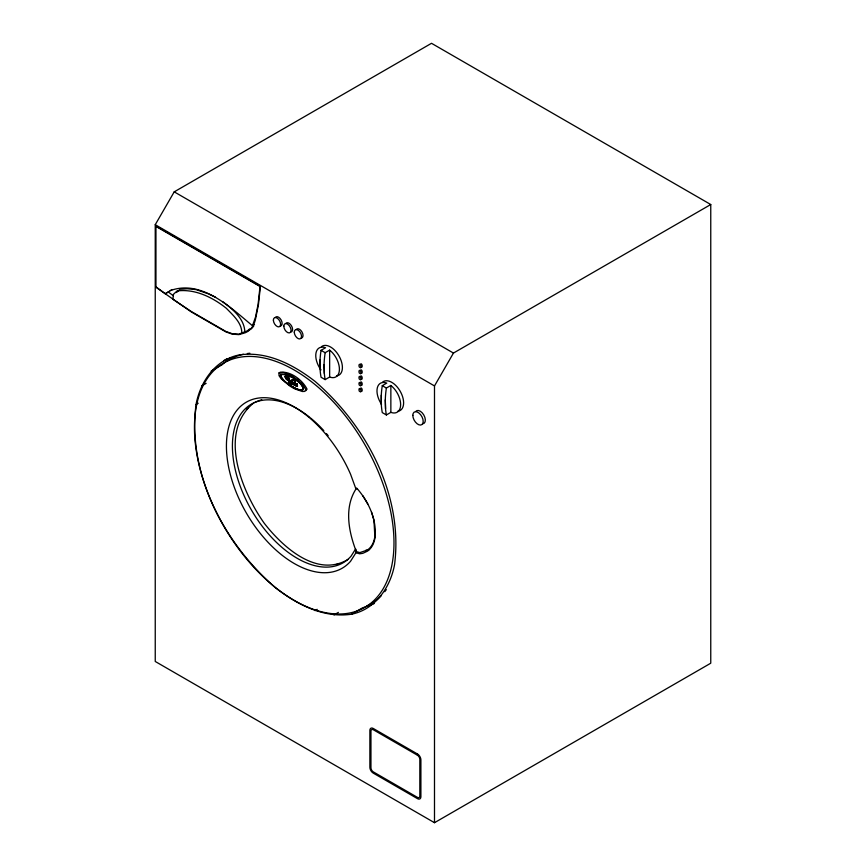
<?xml version="1.0" encoding="UTF-8"?>
<svg xmlns="http://www.w3.org/2000/svg" width="866" height="866" viewBox="0 0 866 866"><rect width="100%" height="100%" fill="white"/><g stroke="black" fill="none" stroke-linecap="round" stroke-linejoin="round"><path stroke-width="1.3" d="M324.068 364.532L324.317 373.398A86.448 49.914 -60 0 0 325.161 379.611L329.643 377.024A16.725 9.656 60 0 0 339.418 369.219A16.725 9.656 60 0 0 329.643 350.124L325.161 352.711A86.448 49.914 -60 0 0 324.068 364.532L324.317 373.398M385.294 399.875L385.543 408.741A86.448 49.914 -60 0 0 386.377 414.955L390.858 412.368A16.725 9.656 60 0 0 400.633 404.563A16.725 9.656 60 0 0 390.858 385.467L386.377 388.055A86.448 49.914 -60 0 0 385.294 399.875L385.543 408.741M296.616 384.504L296.031 383.725L295.901 384.915M320.983 369.901A16.725 9.656 60 0 1 316.014 352.873A16.725 9.656 60 0 1 325.529 347.753L321.048 350.34A86.448 49.914 -60 0 0 320.052 359.855L320.052 368.873A86.448 49.914 -60 0 0 321.048 377.24L325.161 379.611M381.527 404.292A16.725 9.656 60 0 1 377.327 387.806A16.725 9.656 60 0 1 386.756 383.097L382.274 385.684A86.448 49.914 -60 0 0 381.278 395.199L381.278 404.216A86.448 49.914 -60 0 0 382.274 412.584L386.377 414.955M290.002 381.787L290.868 382.458M293.444 382.653C289.774 387.275 287.339 381.441 290.424 380.466L290.467 381.776M293.65 383.032L293.888 382.869A20.936 12.092 60 0 0 295.111 381.938C298.64 374.199 280.736 386.701 292.567 383.584C293.65 383.129 296.605 381.278 295.295 379.838C293.574 379.416 288.573 381.787 291.225 380.932C293.996 378.366 297.125 381.69 293 383.183M295.577 385.619C296.973 385.792 293.726 384.103 294.083 384.915M294.884 385.045L296.984 386.431M320.052 359.855L320.052 368.873M381.278 395.199L381.278 404.216M296.876 385.976L296.702 385.911M291.106 383.032L290.814 382.491L291.799 382.978M296.367 385.933L296.692 385.835M288.865 380.683L289.103 380.077M290.922 382.924L291.885 383.216L291.008 382.837M289.948 382.339L290.565 382.653L290.77 380.802M293.996 383.302L294.548 382.826M196.041 404.487C187.153 473.983 223.958 543.177 275.55 587.808C297.027 604.436 323.527 618.389 351.52 614.211C375.324 609.426 390.35 587.429 394.55 564.697C403.437 495.19 366.632 425.996 315.04 381.376C293.563 364.738 267.064 350.784 239.07 354.963C215.266 359.747 200.241 381.744 196.041 404.487L198.206 403.231M288.356 380.553L291.387 382.382M291.907 382.447L292.502 383.097L291.712 380.769L292.362 381.018M293.173 383.887L292.719 383.508M296.789 385.63L296.832 383.606L297.525 386.052L296.984 385.381M290.446 382.198L289.948 381.809L290.207 382.393M287.523 378.301L287.62 379.557L287.88 378.431L288.865 379.005L288.822 380.824M294.711 384.85L295.609 385.565M295.252 384.796L295.566 385.305M302.916 389.711C304.302 376.981 265.602 365.82 287.761 383.952M356.316 550.018L355.937 552.757L350.578 561.244A95.866 55.348 60 0 1 249.516 518.258A95.866 55.348 60 0 1 249.516 400.557A95.866 55.348 60 0 1 350.578 474.265L355.688 488.262L356.814 488.197C368.548 501.641 376.818 519.124 375.075 537.321A42.402 24.486 60 0 1 367.455 551.166L362.8 553.331L359.682 553.807L355.937 552.757M296.161 380.715L295.945 379.709M355.688 488.262L356.76 488.597M302.97 389.429L303.111 388.834M295.62 383.638L296.334 385.283M286.884 377.424L286.375 377.836L287.49 378.117L285.877 377.186L287.913 378.29L286.722 376.786L288.475 377.944L287.469 377.728M170.212 290.608C201.659 279.198 230.194 307.235 252.471 325.735L255.535 317.021L258.09 304.356L260.027 286.505L155.956 226.427M287.934 378.81C280.811 375.389 289.991 377.468 287.999 378.637M280.941 374.437L280.941 376.753L284.611 381.332M280.227 375.617L280.53 374.935M279.718 373.354L280.14 372.218C290.695 371.124 302.418 379.893 307.04 389.126L305.709 390.772M286.44 377.879L286.657 378.994L286.386 377.901M287.198 377.89C283.399 375.162 288.172 382.794 288.281 378.669M294.061 384.688L293.888 384.039L294.841 384.753M360.234 364.337L361.187 363.796L361.858 364.499A3.031 1.754 60 0 1 361.858 367.141L361.187 367.076M360.234 370.377L361.187 369.825L361.858 370.54A3.031 1.754 60 0 1 361.858 373.181L361.187 373.105M360.234 376.407L361.187 375.866L361.858 376.569A3.031 1.754 60 0 1 361.858 379.211L361.187 379.146M360.234 382.447L361.187 381.895L361.858 382.61A3.031 1.754 60 0 1 361.858 385.251L361.187 385.175M360.234 388.477L361.187 387.936L361.858 388.639A3.031 1.754 60 0 1 361.858 391.28L361.187 391.215M294.884 384.515L295.274 383.67M155.241 224.705L174.218 191.851L431.506 43.3L710.759 204.528L710.759 663.204L434.494 822.7L155.241 661.472L155.241 224.705L434.494 385.933L434.494 822.7M434.494 385.933L453.459 353.068L710.759 204.528M254.377 402.409C216.987 431.874 242.015 491.845 264.195 523.183C282.424 546.695 316.74 578.098 348.013 559.447M355.666 548.882L351.066 556.156A91.623 52.902 60 0 1 240.055 485.761A91.623 52.902 60 0 1 297.2 408.676M294.808 384.223L295.046 384.482M293.855 383.595L293.249 383.584M176.512 292.513L180.074 289.212L187.37 288.768L196.127 289.623L207.916 293.661M253.727 326.071L251.995 328.138L247.914 330.606L238.691 334.157L232.164 333.681L225.831 331.44L191.332 311.533L172.821 299.235L173.525 294.234L177.086 290.944C195.088 288.649 212.614 297.309 226.351 308.296C232.965 315.181 242.036 322.921 241.809 333.248M287.079 377.175L287.75 377.554L287.101 377.262M294.18 382.859L294.104 383.79M291.528 380.434C286.451 382.534 290.446 386.182 294.083 382.458M230.724 357.582L222.01 364.813L211.152 371.081M293.444 383.14C298.705 380.077 291.16 379.048 290.316 381.213M293.109 382.339L293.834 382.685L293.412 383.714M290.262 381.408L290.954 380.769M155.956 286.841L165.287 293.726L172.215 289.515M281.266 374.253L286.668 374.718L294.548 378.81M290.695 380.921L291.528 381.062M290.218 381.224L291.712 380.542M290.662 381.181C286.202 383.768 291.377 384.688 293.368 383.357M165.287 293.726L168.275 291.994L173.243 295.663M252.471 325.735L254.463 324.588M247.914 330.606L250.891 328.885L248.401 329.61M223.731 360.635L226.989 358.762M201.8 385.89L206.14 383.378M287.469 378.258L286.419 377.803L287.198 377.836M288.865 379.005L287.826 378.464M288.281 380.65L288.389 378.864M290.381 380.499L290.391 381.722M292.665 382.068L293.109 383.811M291.712 382.696L291.777 380.834M246.312 409.098L248.304 407.951M294.299 385.034L294.375 384.461M297.384 383.984L296.789 383.638M295.49 385.11L296.042 385.424M284.578 381.386L295.263 388.455L300.426 390.144L302.808 389.386L301.487 390.155L297.374 389.321L288.281 384.342M336.181 564.751L338.173 563.604M315.04 610.606L317.216 609.35M334.027 614.914L338.368 612.403M351.52 614.211L362.389 607.943L374.177 603.57M293.704 382.999L293.303 383.551M255.6 401.965L261.738 399.691M365.658 550.365L368.764 549.878M301.487 390.155L302.396 390.014M294.05 379.47L295.696 379.557M357.29 488.857L356.023 488.933C343.889 507.833 348.727 531.886 356.294 551.577L359.823 552.605L367.411 550.018A41.352 23.88 60 0 0 374.848 536.53L373.95 520.185L371.536 512.077M300.426 390.144L303.154 389.581L303.154 387.264L300.502 383.681L295.263 379.297M290.716 383.627L289.829 383.389M285.607 374.383L289.894 376.082M298.413 389.678L294.202 387.936M287.198 377.847C292.654 380.499 285.639 374.599 285.325 376.526M209.009 294.169L215.558 297.2M290.153 374.805L291.225 375.314M293.845 384.591L294.321 384.969M287.328 377.901L285.802 376.959M174.218 191.851L453.459 353.068M321.048 350.34L325.161 352.711M382.274 385.684L386.377 388.055M286.494 377.695L285.693 377.175M286.375 379.665L285.877 377.457M296.248 386.009L296.843 386.247M222.898 301.801C232.499 309.043 244.288 318.645 244.797 331.526M297.666 379.297L298.727 380.12M296.031 383.833L295.955 384.883M294.559 384.082L294.808 383.205M283.518 380.38L281.547 378.161M292.524 381.787L292.578 383.746M291.366 381.441L291.257 382.166M300.426 383.725L302.245 386.041M289.363 379.903L289.612 381.083M295.955 385.045L296.204 384.006M362.886 495.807L367.823 504.044M290.738 380.91L290.608 382.058M390.858 385.467L390.858 412.368M329.643 350.124L329.643 377.024M293.379 375.627L293.379 376.461M289.114 380.206L289.006 381.137M321.513 346.649A16.725 9.656 60 0 1 339.634 357.117A16.725 9.656 60 0 1 336.484 375.909M296.269 329.502A5.131 2.966 60 0 1 301.974 331.927A5.131 2.966 60 0 1 301.227 338.086M285.812 323.473A5.131 2.966 60 0 1 291.528 325.897A5.131 2.966 60 0 1 290.77 332.057M382.729 382.003A16.725 9.656 60 0 1 400.85 392.46A16.725 9.656 60 0 1 397.71 411.253M298.25 409.293A91.623 52.902 60 0 1 309.833 417.412M310.797 418.191A91.623 52.902 60 0 1 323.787 430.608M326.439 433.606A91.623 52.902 60 0 1 328.171 435.663M227.379 360.97A141.082 81.458 60 0 1 243.422 354.259M247.275 353.555A141.082 81.458 60 0 1 249.863 353.241M386.323 589.605A141.082 81.458 60 0 1 384.764 591.684M381.278 595.678A141.082 81.458 60 0 1 367.195 605.799M275.366 317.432A5.131 2.966 60 0 1 281.071 319.857A5.131 2.966 60 0 1 280.324 326.017M415.669 411.545A7.329 4.233 60 0 1 423.82 415.02A7.329 4.233 60 0 1 422.749 423.81M260.428 286.332L258.447 304.626L255.881 317.324A44.935 25.948 60 0 1 245.154 332.782L238.875 334.622L232.272 334.146L225.874 331.884L191.321 311.933L155.956 287.263L155.956 226.015L260.428 286.332M285.867 376.537L288.919 378.182L285.867 376.537M284.6 376.494L288.876 378.767L284.6 376.494M286.808 377.013L288.086 377.76L286.852 376.981M279.004 372.878L279.004 375.627L281.006 378.583L289.688 385.922A53.779 31.046 60 0 0 294.808 388.888L302.321 391.497L304.583 391.421L305.904 389.776L302.321 383.919L294.808 377.857A53.779 31.046 60 0 0 289.688 374.902L283.388 372.51L279.004 372.878M359.985 364.478L359.314 364.413A3.031 1.754 60 0 0 359.314 367.054L360.657 367.834A3.031 1.754 60 0 0 360.657 365.192L359.985 364.478M359.985 370.518L359.314 370.453A3.031 1.754 60 0 0 359.314 373.094L360.657 373.863A3.031 1.754 60 0 0 360.657 371.222L359.985 370.518M359.985 376.548L359.314 376.483A3.031 1.754 60 0 0 359.314 379.124L360.657 379.903A3.031 1.754 60 0 0 360.657 377.262L359.985 376.548M359.985 382.588L359.314 382.523A3.031 1.754 60 0 0 359.314 385.164L360.657 385.933A3.031 1.754 60 0 0 360.657 383.292L359.985 382.588M359.985 388.618L359.314 388.553A3.031 1.754 60 0 0 359.314 391.194L360.657 391.973A3.031 1.754 60 0 0 360.657 389.332L359.985 388.618M417.574 754.048L373.192 728.436A4.752 2.75 60 0 0 369.869 730.352L369.869 767.319A4.752 2.75 60 0 0 373.192 773.078L417.574 798.701A4.752 2.75 60 0 0 420.898 796.774L420.898 759.807A4.752 2.75 60 0 0 417.574 754.048M417.434 755.217L373.333 729.757A3.377 1.949 60 0 0 370.951 731.131L370.951 767.774A3.377 1.949 60 0 0 373.333 771.909L417.434 797.37A3.377 1.949 60 0 0 419.826 795.995L419.826 759.352A3.377 1.949 60 0 0 417.434 755.217M294.278 332.187A5.131 2.966 60 0 0 299.723 338.952A5.131 2.966 60 0 0 299.723 331.7A5.131 2.966 60 0 0 294.278 332.187M283.821 326.146A5.131 2.966 60 0 0 289.266 332.923A5.131 2.966 60 0 0 289.266 325.67A5.131 2.966 60 0 0 283.821 326.146M194.666 435.273A141.082 81.458 60 0 0 349.637 612.998A141.082 81.458 60 0 0 338.335 407.366A141.082 81.458 60 0 0 194.666 435.273M273.375 320.117A5.131 2.966 60 0 0 278.809 326.883A5.131 2.966 60 0 0 278.809 319.63A5.131 2.966 60 0 0 273.375 320.117M412.822 415.377A7.329 4.233 60 0 0 420.595 425.054A7.329 4.233 60 0 0 420.595 414.684A7.329 4.233 60 0 0 412.822 415.377"/></g></svg>
